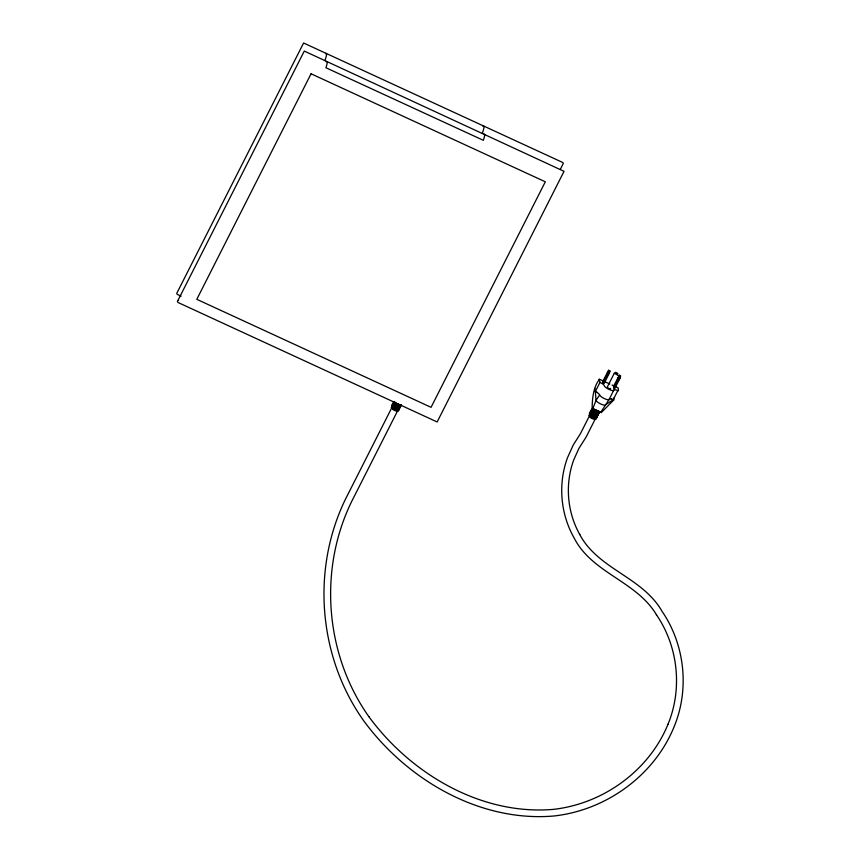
<?xml version="1.0" encoding="UTF-8"?>
<svg xmlns="http://www.w3.org/2000/svg" width="860" height="860" viewBox="0 0 860 860"><rect width="100%" height="100%" fill="white"/><g stroke="black" fill="none" stroke-linecap="round" stroke-linejoin="round"><path stroke-width="1.29" d="M613.642 398.072L613.803 399.932L601.301 412.574L592.132 408.349C592.25 398.459 593.336 386.989 599.506 379.238L609.826 384.001M609.073 372.842L607.999 374.659M618.727 379.615L619.092 378.712M619.608 378.464L619.651 377.776M602.892 382.969L608.246 372.401L608.611 370.284L609.804 370.832L609.439 372.96L604.086 383.517L602.892 382.969L602.763 381.464L608.611 370.284M613.632 387.914L618.974 377.357L619.34 375.229L620.533 375.788L620.167 377.906L614.825 388.462L613.632 387.914L613.503 386.409L619.34 375.229M592.766 408.758L596.012 400.351L599.635 394.955A5.311 1.301 26.9 0 0 595.356 391.547L594.722 391.139L594.862 388.419M391.934 407.436L391.977 407.919A3.322 0.806 26.9 0 0 392.784 408.704M392.493 406.339L391.934 406.081L393.041 405.662M397.739 410.575L391.966 406.457L392.536 406.726A3.322 0.806 26.9 0 0 395.503 408.801A3.322 0.806 26.9 0 0 398.32 409.435L398.911 409.661L397.804 410.08M589.627 415.531L580.446 433.644L573.201 445.082L567.428 457.896C557.968 483.836 560.387 513.549 573.932 537.618L574.05 537.812C592.024 573.33 636.561 581.059 656.545 614.943L656.427 614.76C678.185 646.473 682.668 688.86 667.941 724.399L668.026 724.195C649.031 770.85 603.01 803.863 553.249 809.389C480.955 815.516 410.478 773.591 368.725 716.466L368.843 716.649C325.037 654.578 318.297 569.664 351.686 501.434L398.922 408.253L399.491 408.511L398.384 408.93L393.826 406.834L392.547 405.307L393.461 405.995L394.041 404.845L393.127 404.168L394.407 405.683L398.965 407.78L400.072 407.361L394.041 404.845M399.481 407.135L400.663 404.802L401.233 405.071L398.331 410.811L397.212 411.231C391.139 410.338 389.731 405.769 394.256 401.491M615.524 373.433L614.287 373.251L607.311 387.021C607.311 388.032 611.116 389.795 610.578 388.397M595.507 418.476L595.421 418.68A3.322 0.806 26.9 0 1 593.368 418.368M595.851 416.444A3.322 0.806 26.9 0 1 590.831 413.724L590.229 413.413L591.508 414.928L596.066 417.025L597.173 416.606L596.582 416.38A3.322 0.806 26.9 0 1 596.303 416.466M614.287 373.251L617.77 375.132L616.878 374.121M597.184 415.197L597.754 415.466L596.646 415.875L592.088 413.778L590.809 412.262L591.39 412.52A3.322 0.806 26.9 0 0 594.346 414.595A3.322 0.806 26.9 0 0 597.163 415.229L597.764 414.047L598.334 414.316L597.227 414.735L592.669 412.628L591.4 411.112L591.992 411.424A3.322 0.806 26.9 0 0 596.41 414.015M598.345 412.897L598.915 413.165L597.808 413.585L593.25 411.478L591.981 409.962L592.551 410.231A3.322 0.806 26.9 0 0 595.507 412.305A3.322 0.806 26.9 0 0 598.334 412.94L598.925 411.757L599.495 412.015L596.012 418.906L594.905 419.325C587.638 418.401 588.272 412.918 592.529 408.446L593.088 408.704L590.702 413.434M598.915 411.789L598.925 411.757A3.322 0.806 26.9 0 1 596.861 411.478M619.49 378.765L618.791 380.023M608.364 373.767L608.923 372.821M391.386 407.608L394.288 401.867L395.568 403.383L400.62 405.845M391.977 407.919L394.288 403.275L393.708 403.017L394.987 404.533L399.545 406.64L400.652 406.221L397.245 405.361L394.288 403.275M394.622 403.695L394.89 402.19M395.116 404.114L395.202 402.544M392.665 409.123L393.246 407.973M393.826 406.834L394.407 405.683M394.987 404.533L395.568 403.383M398.9 408.285L394.579 406.834L395.159 405.694M396.084 407.651L396.664 406.5M397.245 405.361L397.825 404.211L400.642 404.834M398.728 405.92L399.309 404.77M399.33 406.049L399.911 404.91M399.782 406.081L400.373 404.931M397.212 411.231L400.728 404.641M401.201 404.694L398.331 410.811M560.365 169.302L563.354 163.25L562.612 162.432L303.591 43L177.257 292.368L176.687 293.636L177.429 294.464L181.084 296.141M612.116 385.054L618.211 387.967L618.447 390.752L617.835 390.59L613.191 399.771L605.547 404.748A5.311 1.301 26.9 0 1 600.914 404.05A5.311 1.301 26.9 0 1 596.012 400.351L595.356 391.547L600.011 382.367L599.14 379.185M589.068 415.702L593.142 407.672M591.1 417.229A3.322 0.806 26.9 0 1 589.67 416.025L590.809 413.671M591.411 412.574L591.97 411.381M592.572 410.285L593.131 409.081L592.562 408.812L593.83 410.338L598.883 412.789M590.347 417.218L590.928 416.079L589.648 414.552L590.25 414.875A3.322 0.806 26.9 0 0 593.185 416.896A3.322 0.806 26.9 0 0 596.001 417.53L596.593 417.756L595.486 418.175L590.928 416.079M591.508 414.928L592.088 413.778M592.669 412.628L593.25 411.478M593.83 410.338L594.411 409.188L599.463 411.639L596.012 418.906M594.905 419.325L596.646 415.875M597.808 413.585L597.163 414.821L597.721 415.09M598.968 411.284L598.388 412.435L599.495 412.015M596.603 416.347L586.122 437.041L578.941 448.361L573.695 459.982C564.848 484.244 567.105 512.033 579.78 534.544L579.662 534.35C597.99 569.266 642.345 576.92 661.888 611.073L661.996 611.256C684.915 644.645 689.634 689.268 674.122 726.7L674.046 726.893C654.17 775.688 606.053 810.206 554.012 815.989C479.407 822.439 406.511 779.439 363.436 720.411L363.318 720.228C318.275 656.416 311.288 569.116 345.591 498.95L394.267 402.846L393.676 402.641L394.794 402.222M609.041 399.663L613.846 389.988M600.688 412.413L609.17 399.352A5.311 1.301 26.9 0 1 613.191 399.771L613.803 399.932M609.31 371.456L609.804 370.832M620.038 376.4L620.533 375.788M394.202 403.362L393.095 403.791L393.665 404.05M393.622 404.512L392.515 404.931L393.385 405.049M391.354 407.231L392.558 406.78M591.314 412.606L590.196 413.036L590.766 413.294M590.723 413.757L589.616 414.176L590.186 414.445A3.322 0.806 26.9 0 1 590.487 414.294M400.126 405.49L401.233 405.071M608.687 371.187L609.88 371.735M618.845 375.852L620.608 376.68M608.246 372.401L609.439 372.96M618.974 377.357L620.167 377.906M595.356 391.547L597.431 392.504M611.116 398.814L613.191 399.771M592.508 409.854L591.949 409.586L593.056 409.166L591.368 410.736L591.949 410.94A3.322 0.806 26.9 0 1 592.228 410.854M590.777 411.886L591.347 412.144M597.141 416.229L596.55 415.896M399.481 406.726L400.04 406.984M397.825 404.211L395.697 402.964M393.955 406.404L394.579 406.834M593.131 409.081L593.153 409.134A3.322 0.806 26.9 0 0 594.593 410.349M326.198 61.759A14.265 2.064 -65.2 0 1 326.542 65.801L325.908 67.736L483.341 140.32L483.976 138.385A14.265 2.064 -65.2 0 0 483.632 134.353M482.933 126.28A14.265 2.064 -65.2 0 1 482.363 133.117M325.499 53.685A14.265 2.064 -65.2 0 1 324.929 60.522M397.46 410.671A3.322 0.806 26.9 0 1 397.008 410.639M395.686 410.274A3.322 0.806 26.9 0 1 394.923 409.951M394.149 409.564A3.322 0.806 26.9 0 1 393.418 409.134M592.604 418.046A3.322 0.806 26.9 0 1 591.83 417.659M609.17 399.352A5.311 1.301 26.9 0 1 604.526 398.653A5.311 1.301 26.9 0 1 599.635 394.955M597.754 414.079A3.322 0.806 26.9 0 1 597.012 414.144M596.087 411.155A3.322 0.806 26.9 0 1 595.313 410.768M592.529 409.79A3.322 0.806 26.9 0 1 592.809 409.704M590.788 413.241A3.322 0.806 26.9 0 1 591.067 413.155M617.835 390.59A5.311 1.301 26.9 0 0 613.825 390.171A5.311 1.301 26.9 0 1 609.181 389.472A5.311 1.301 26.9 0 1 604.279 385.764A5.311 1.301 26.9 0 0 600.011 382.367M606.741 374.337L607.87 372.208L606.741 374.337M617.469 379.292L618.544 377.153L617.469 379.292M615.459 372.423L617.759 373.67L615.459 372.423M177.945 300.452L177.386 301.709L178.127 302.537L437.149 421.97L564.042 171.333L304.279 51.073L177.945 300.452M311.062 73.788L196.8 299.312L431.064 407.328L545.315 181.804L311.062 73.788"/></g></svg>
